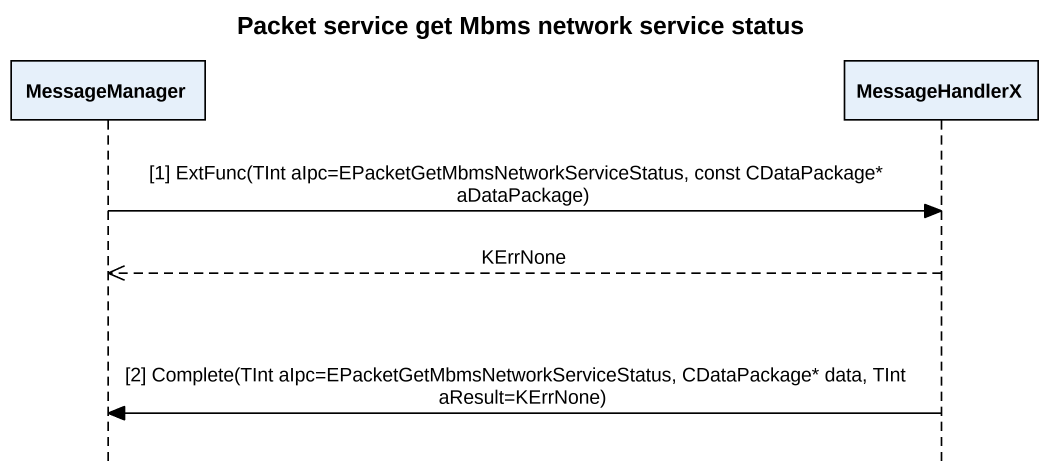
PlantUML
@startuml
title Packet service get Mbms network service status
hide footbox
participant MessageManager
participant MessageHandlerX

MessageManager -> MessageHandlerX : [1] ExtFunc(TInt aIpc=EPacketGetMbmsNetworkServiceStatus, const CDataPackage* aDataPackage)
MessageHandlerX -->> MessageManager : KErrNone
MessageHandlerX -> MessageManager : [2] Complete(TInt aIpc=EPacketGetMbmsNetworkServiceStatus, CDataPackage* data, TInt aResult=KErrNone)
@enduml
